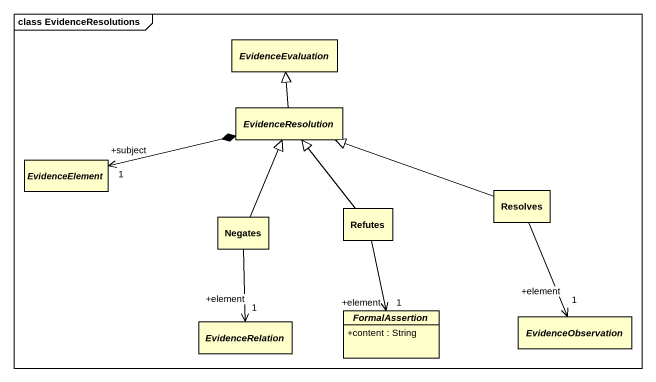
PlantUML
@startuml
mainframe class EvidenceResolutions
hide circle
hide empty members
skinparam classAttributeIconSize 0
abstract class EvidenceEvaluation #FFFFCC
abstract class EvidenceResolution #FFFFCC
abstract class EvidenceElement
class Resolves #FFFFCC
class Negates #FFFFCC
class Refutes #FFFFCC
abstract class FormalAssertion #FFFFCC {
  +content : String
}
abstract class EvidenceRelation #FFFFCC
abstract class EvidenceObservation #FFFFCC
EvidenceResolution -up-|> EvidenceEvaluation
EvidenceResolution *-left-> "+subject\n1" EvidenceElement
Resolves -left-|> EvidenceResolution
Resolves --> "+element\n1" EvidenceObservation
Negates -up-|> EvidenceResolution
Negates --> "+element\n1" EvidenceRelation
Refutes -up-|> EvidenceResolution
Refutes --> "+element\n1" FormalAssertion
@enduml
